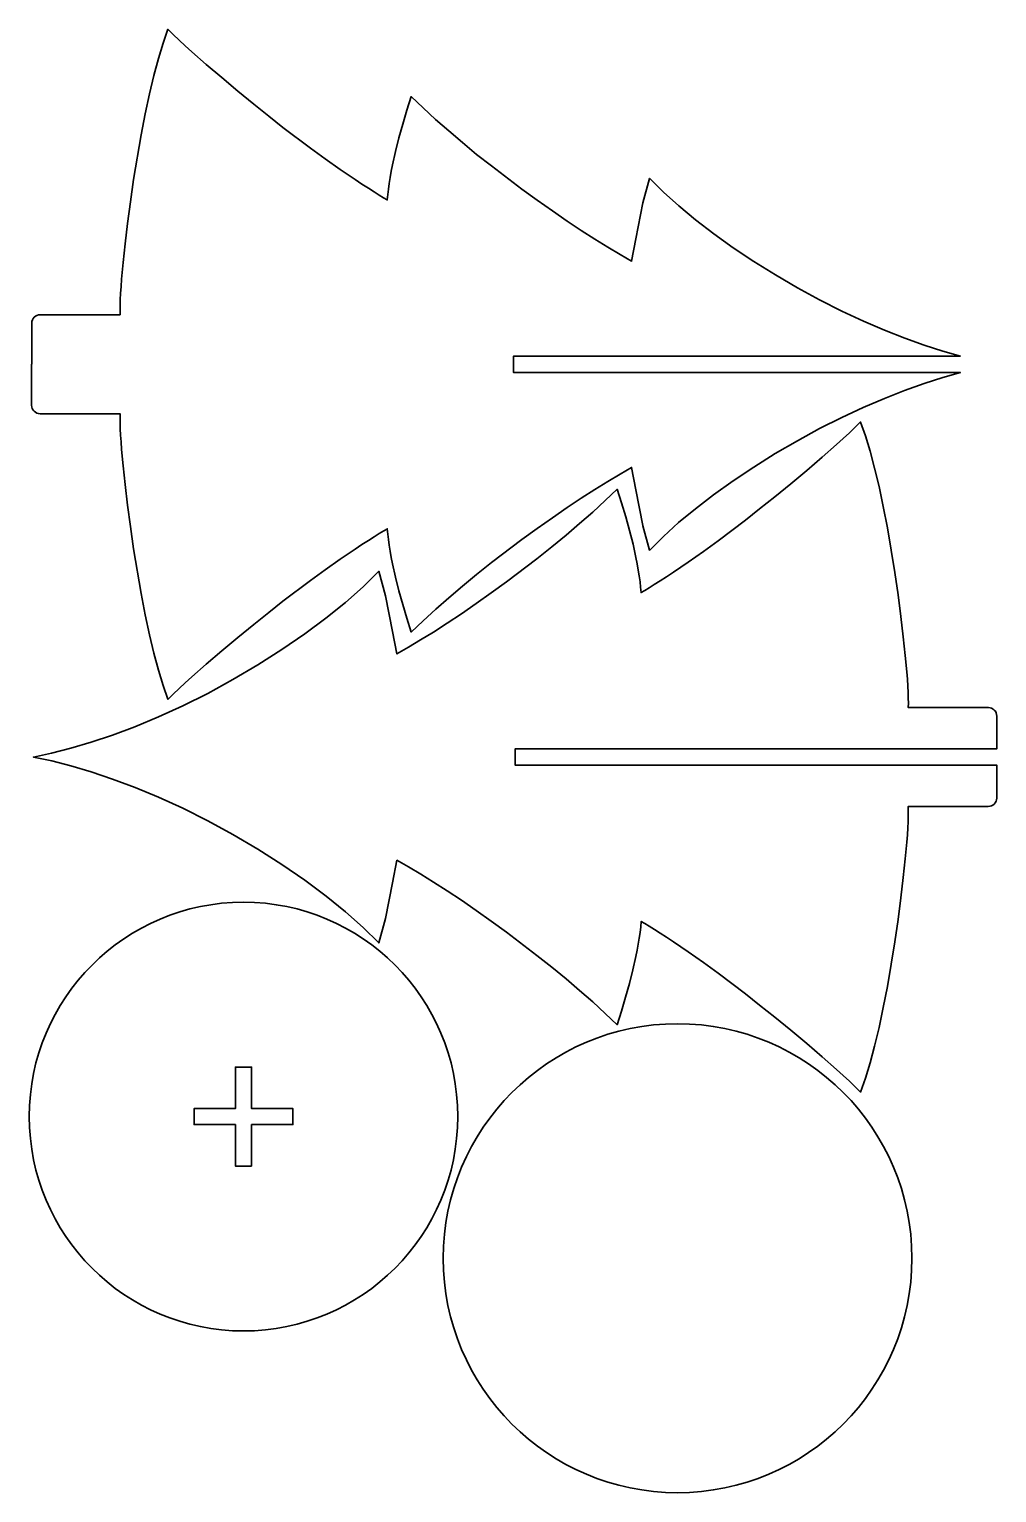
# Model space of a CAD drawing. Header units: inches. Extents: x 0 to 12.1, y 8.1 to 26.3.
import ezdxf

# ---------------------------------------------------------------- set-up
doc = ezdxf.new("R2010")
doc.units = ezdxf.units.IN
doc.header["$MEASUREMENT"] = 0
doc.layers.add('Layer 1', color=7, linetype='Continuous')

# ---------------------------------------------------------------- blocks, each defined once
blk = doc.blocks.new('block 2')
at = {"layer": 'Layer 1', "color": 1, "lineweight": 35, "true_color": 0xff1212}
blk.add_open_spline([(11.61, 22.224), (11.61, 22.224), (11.389, 22.287), (11.389, 22.287), (11.389, 22.287), (11.157, 22.362), (11.157, 22.362), (11.157, 22.362), (10.915, 22.448), (10.915, 22.448), (10.915, 22.448), (10.662, 22.547), (10.662, 22.547), (10.662, 22.547), (10.401, 22.659), (10.401, 22.659), (10.401, 22.659), (10.131, 22.785), (10.131, 22.785), (10.131, 22.785), (9.856, 22.924), (9.856, 22.924), (9.856, 22.924), (9.58, 23.074), (9.58, 23.074), (9.58, 23.074), (9.306, 23.235), (9.306, 23.235), (9.306, 23.235), (9.038, 23.402), (9.038, 23.402), (9.038, 23.402), (8.781, 23.574), (8.781, 23.574), (8.781, 23.574), (8.538, 23.747), (8.538, 23.747), (8.538, 23.747), (8.311, 23.921), (8.311, 23.921), (8.311, 23.921), (8.103, 24.093), (8.103, 24.093), (8.103, 24.093), (7.913, 24.264), (7.913, 24.264), (7.913, 24.264), (7.742, 24.434), (7.742, 24.434), (7.742, 24.434), (7.741, 24.434), (7.741, 24.434), (7.741, 24.434), (7.658, 24.131), (7.658, 24.131), (7.658, 24.131), (7.658, 24.131), (7.658, 24.131), (7.658, 24.131), (7.571, 23.686), (7.571, 23.686), (7.571, 23.686), (7.571, 23.686), (7.571, 23.686), (7.571, 23.686), (7.515, 23.406), (7.515, 23.406), (7.515, 23.406), (7.516, 23.406), (7.516, 23.406), (7.516, 23.406), (7.372, 23.488), (7.372, 23.488), (7.372, 23.488), (7.22, 23.579), (7.22, 23.579), (7.22, 23.579), (7.06, 23.679), (7.06, 23.679), (7.06, 23.679), (6.89, 23.788), (6.89, 23.788), (6.89, 23.788), (6.713, 23.905), (6.713, 23.905), (6.713, 23.905), (6.53, 24.031), (6.53, 24.031), (6.53, 24.031), (6.341, 24.164), (6.341, 24.164), (6.341, 24.164), (6.151, 24.303), (6.151, 24.303), (6.151, 24.303), (5.772, 24.59), (5.772, 24.59), (5.772, 24.59), (5.588, 24.735), (5.588, 24.735), (5.588, 24.735), (5.411, 24.881), (5.411, 24.881), (5.411, 24.881), (5.241, 25.026), (5.241, 25.026), (5.241, 25.026), (5.077, 25.17), (5.077, 25.17), (5.077, 25.17), (4.922, 25.313), (4.922, 25.313), (4.922, 25.313), (4.774, 25.454), (4.774, 25.454), (4.774, 25.454), (4.775, 25.454), (4.775, 25.454), (4.775, 25.454), (4.72, 25.283), (4.72, 25.283), (4.72, 25.283), (4.669, 25.111), (4.669, 25.111), (4.669, 25.111), (4.621, 24.939), (4.621, 24.939), (4.621, 24.939), (4.578, 24.769), (4.578, 24.769), (4.578, 24.769), (4.541, 24.604), (4.541, 24.604), (4.541, 24.604), (4.525, 24.525), (4.525, 24.525), (4.525, 24.525), (4.511, 24.448), (4.511, 24.448), (4.511, 24.448), (4.5, 24.374), (4.5, 24.374), (4.5, 24.374), (4.49, 24.303), (4.49, 24.303), (4.49, 24.303), (4.482, 24.235), (4.482, 24.235), (4.482, 24.235), (4.476, 24.17), (4.476, 24.17), (4.476, 24.17), (4.476, 24.169), (4.476, 24.169), (4.476, 24.169), (4.43, 24.195), (4.43, 24.195), (4.43, 24.195), (4.376, 24.228), (4.376, 24.228), (4.376, 24.228), (4.312, 24.268), (4.312, 24.268), (4.312, 24.268), (4.24, 24.314), (4.24, 24.314), (4.24, 24.314), (4.161, 24.365), (4.161, 24.365), (4.161, 24.365), (4.075, 24.422), (4.075, 24.422), (4.075, 24.422), (3.891, 24.547), (3.891, 24.547), (3.891, 24.547), (3.702, 24.679), (3.702, 24.679), (3.702, 24.679), (3.519, 24.81), (3.519, 24.81), (3.519, 24.81), (3.177, 25.07), (3.177, 25.07), (3.177, 25.07), (3.001, 25.209), (3.001, 25.209), (3.001, 25.209), (2.813, 25.36), (2.813, 25.36), (2.813, 25.36), (2.616, 25.522), (2.616, 25.522), (2.616, 25.522), (2.415, 25.689), (2.415, 25.689), (2.415, 25.689), (2.222, 25.853), (2.222, 25.853), (2.222, 25.853), (2.044, 26.009), (2.044, 26.009), (2.044, 26.009), (1.962, 26.084), (1.962, 26.084), (1.962, 26.084), (1.884, 26.155), (1.884, 26.155), (1.884, 26.155), (1.812, 26.225), (1.812, 26.225), (1.812, 26.225), (1.745, 26.291), (1.745, 26.291), (1.745, 26.291), (1.745, 26.291), (1.745, 26.291), (1.745, 26.291), (1.685, 26.119), (1.685, 26.119), (1.685, 26.119), (1.627, 25.928), (1.627, 25.928), (1.627, 25.928), (1.57, 25.717), (1.57, 25.717), (1.57, 25.717), (1.515, 25.488), (1.515, 25.488), (1.515, 25.488), (1.462, 25.24), (1.462, 25.24), (1.462, 25.24), (1.411, 24.976), (1.411, 24.976), (1.411, 24.976), (1.319, 24.421), (1.319, 24.421), (1.319, 24.421), (1.279, 24.143), (1.279, 24.143), (1.279, 24.143), (1.243, 23.874), (1.243, 23.874), (1.243, 23.874), (1.212, 23.62), (1.212, 23.62), (1.212, 23.62), (1.188, 23.388), (1.188, 23.388), (1.188, 23.388), (1.169, 23.183), (1.169, 23.183), (1.169, 23.183), (1.162, 23.09), (1.162, 23.09), (1.162, 23.09), (1.157, 23.005), (1.157, 23.005), (1.157, 23.005), (1.153, 22.928), (1.153, 22.928), (1.153, 22.928), (1.151, 22.857), (1.151, 22.857), (1.151, 22.857), (1.15, 22.794), (1.15, 22.794), (1.15, 22.794), (1.151, 22.739), (1.151, 22.739), (1.151, 22.739), (1.151, 22.739), (1.151, 22.739), (1.151, 22.739), (0.156, 22.739), (0.156, 22.739), (0.156, 22.739), (0.156, 22.739), (0.156, 22.739), (0.098, 22.739), (0.051, 22.692), (0.051, 22.634), (0.051, 22.634), (0.051, 22.634), (0.051, 22.634), (0.051, 22.634), (0.051, 22.123), (0.051, 22.123), (0.051, 22.123), (0.05, 22.124), (0.05, 22.124), (0.05, 22.124), (0.05, 21.613), (0.05, 21.613), (0.05, 21.613), (0.05, 21.613), (0.05, 21.613), (0.05, 21.555), (0.097, 21.508), (0.155, 21.508), (0.155, 21.508), (0.156, 21.509), (0.156, 21.509), (0.156, 21.509), (1.151, 21.509), (1.151, 21.509), (1.151, 21.509), (1.151, 21.508), (1.151, 21.508), (1.151, 21.508), (1.15, 21.453), (1.15, 21.453), (1.15, 21.453), (1.151, 21.39), (1.151, 21.39), (1.151, 21.39), (1.153, 21.319), (1.153, 21.319), (1.153, 21.319), (1.157, 21.242), (1.157, 21.242), (1.157, 21.242), (1.162, 21.157), (1.162, 21.157), (1.162, 21.157), (1.169, 21.064), (1.169, 21.064), (1.169, 21.064), (1.188, 20.859), (1.188, 20.859), (1.188, 20.859), (1.212, 20.627), (1.212, 20.627), (1.212, 20.627), (1.243, 20.373), (1.243, 20.373), (1.243, 20.373), (1.279, 20.104), (1.279, 20.104), (1.279, 20.104), (1.319, 19.826), (1.319, 19.826), (1.319, 19.826), (1.411, 19.271), (1.411, 19.271), (1.411, 19.271), (1.462, 19.007), (1.462, 19.007), (1.462, 19.007), (1.515, 18.759), (1.515, 18.759), (1.515, 18.759), (1.57, 18.53), (1.57, 18.53), (1.57, 18.53), (1.627, 18.319), (1.627, 18.319), (1.627, 18.319), (1.685, 18.128), (1.685, 18.128), (1.685, 18.128), (1.745, 17.956), (1.745, 17.956), (1.745, 17.956), (1.745, 17.955), (1.745, 17.955), (1.745, 17.955), (1.812, 18.021), (1.812, 18.021), (1.812, 18.021), (1.885, 18.09), (1.885, 18.09), (1.885, 18.09), (1.962, 18.162), (1.962, 18.162), (1.962, 18.162), (2.044, 18.237), (2.044, 18.237), (2.044, 18.237), (2.223, 18.393), (2.223, 18.393), (2.223, 18.393), (2.416, 18.557), (2.416, 18.557), (2.416, 18.557), (2.616, 18.724), (2.616, 18.724), (2.616, 18.724), (2.814, 18.885), (2.814, 18.885), (2.814, 18.885), (3.002, 19.037), (3.002, 19.037), (3.002, 19.037), (3.177, 19.176), (3.177, 19.176), (3.177, 19.176), (3.52, 19.435), (3.52, 19.435), (3.52, 19.435), (3.702, 19.567), (3.702, 19.567), (3.702, 19.567), (3.891, 19.699), (3.891, 19.699), (3.891, 19.699), (4.076, 19.824), (4.076, 19.824), (4.076, 19.824), (4.161, 19.88), (4.161, 19.88), (4.161, 19.88), (4.241, 19.932), (4.241, 19.932), (4.241, 19.932), (4.312, 19.978), (4.312, 19.978), (4.312, 19.978), (4.376, 20.018), (4.376, 20.018), (4.376, 20.018), (4.431, 20.05), (4.431, 20.05), (4.431, 20.05), (4.477, 20.077), (4.477, 20.077), (4.477, 20.077), (4.476, 20.077), (4.476, 20.077), (4.476, 20.077), (4.482, 20.011), (4.482, 20.011), (4.482, 20.011), (4.49, 19.943), (4.49, 19.943), (4.49, 19.943), (4.5, 19.872), (4.5, 19.872), (4.5, 19.872), (4.511, 19.798), (4.511, 19.798), (4.511, 19.798), (4.525, 19.721), (4.525, 19.721), (4.525, 19.721), (4.541, 19.642), (4.541, 19.642), (4.541, 19.642), (4.578, 19.477), (4.578, 19.477), (4.578, 19.477), (4.621, 19.307), (4.621, 19.307), (4.621, 19.307), (4.669, 19.135), (4.669, 19.135), (4.669, 19.135), (4.72, 18.964), (4.72, 18.964), (4.72, 18.964), (4.775, 18.793), (4.775, 18.793), (4.775, 18.793), (4.774, 18.793), (4.774, 18.793), (4.774, 18.793), (4.923, 18.934), (4.923, 18.934), (4.923, 18.934), (5.078, 19.076), (5.078, 19.076), (5.078, 19.076), (5.241, 19.22), (5.241, 19.22), (5.241, 19.22), (5.411, 19.364), (5.411, 19.364), (5.411, 19.364), (5.588, 19.51), (5.588, 19.51), (5.588, 19.51), (5.772, 19.656), (5.772, 19.656), (5.772, 19.656), (6.151, 19.942), (6.151, 19.942), (6.151, 19.942), (6.341, 20.081), (6.341, 20.081), (6.341, 20.081), (6.53, 20.214), (6.53, 20.214), (6.53, 20.214), (6.713, 20.34), (6.713, 20.34), (6.713, 20.34), (6.89, 20.458), (6.89, 20.458), (6.89, 20.458), (7.06, 20.567), (7.06, 20.567), (7.06, 20.567), (7.22, 20.667), (7.22, 20.667), (7.22, 20.667), (7.372, 20.758), (7.372, 20.758), (7.372, 20.758), (7.516, 20.84), (7.516, 20.84), (7.516, 20.84), (7.516, 20.84), (7.516, 20.84), (7.516, 20.84), (7.571, 20.561), (7.571, 20.561), (7.571, 20.561), (7.571, 20.561), (7.571, 20.561), (7.571, 20.561), (7.658, 20.117), (7.658, 20.117), (7.658, 20.117), (7.658, 20.116), (7.658, 20.116), (7.658, 20.116), (7.741, 19.813), (7.741, 19.813), (7.741, 19.813), (7.742, 19.813), (7.742, 19.813), (7.742, 19.813), (7.913, 19.982), (7.913, 19.982), (7.913, 19.982), (8.102, 20.154), (8.102, 20.154), (8.102, 20.154), (8.311, 20.327), (8.311, 20.327), (8.311, 20.327), (8.537, 20.5), (8.537, 20.5), (8.537, 20.5), (8.78, 20.674), (8.78, 20.674), (8.78, 20.674), (9.037, 20.845), (9.037, 20.845), (9.037, 20.845), (9.305, 21.012), (9.305, 21.012), (9.305, 21.012), (9.58, 21.172), (9.58, 21.172), (9.58, 21.172), (9.856, 21.323), (9.856, 21.323), (9.856, 21.323), (10.131, 21.462), (10.131, 21.462), (10.131, 21.462), (10.4, 21.587), (10.4, 21.587), (10.4, 21.587), (10.662, 21.699), (10.662, 21.699), (10.662, 21.699), (10.914, 21.798), (10.914, 21.798), (10.914, 21.798), (11.157, 21.884), (11.157, 21.884), (11.157, 21.884), (11.388, 21.959), (11.388, 21.959), (11.388, 21.959), (11.609, 22.023), (11.609, 22.023), (11.609, 22.023), (11.609, 22.023), (11.609, 22.023), (11.609, 22.023), (6.045, 22.023), (6.045, 22.023), (6.045, 22.023), (6.045, 22.023), (6.045, 22.023), (6.045, 22.023), (6.045, 22.123), (6.045, 22.123), (6.045, 22.123), (6.045, 22.123), (6.045, 22.123), (6.045, 22.123), (6.045, 22.224), (6.045, 22.224), (6.045, 22.224), (6.045, 22.224), (6.045, 22.224), (6.045, 22.224), (11.609, 22.224), (11.609, 22.224), (11.609, 22.224), (11.61, 22.224), (11.61, 22.224)], degree=3, knots=[0, 0, 0, 0, 1, 1, 1, 2, 2, 2, 3, 3, 3, 4, 4, 4, 5, 5, 5, 6, 6, 6, 7, 7, 7, 8, 8, 8, 9, 9, 9, 10, 10, 10, 11, 11, 11, 12, 12, 12, 13, 13, 13, 14, 14, 14, 15, 15, 15, 16, 16, 16, 17, 17, 17, 18, 18, 18, 19, 19, 19, 20, 20, 20, 21, 21, 21, 22, 22, 22, 23, 23, 23, 24, 24, 24, 25, 25, 25, 26, 26, 26, 27, 27, 27, 28, 28, 28, 29, 29, 29, 30, 30, 30, 31, 31, 31, 32, 32, 32, 33, 33, 33, 34, 34, 34, 35, 35, 35, 36, 36, 36, 37, 37, 37, 38, 38, 38, 39, 39, 39, 40, 40, 40, 41, 41, 41, 42, 42, 42, 43, 43, 43, 44, 44, 44, 45, 45, 45, 46, 46, 46, 47, 47, 47, 48, 48, 48, 49, 49, 49, 50, 50, 50, 51, 51, 51, 52, 52, 52, 53, 53, 53, 54, 54, 54, 55, 55, 55, 56, 56, 56, 57, 57, 57, 58, 58, 58, 59, 59, 59, 60, 60, 60, 61, 61, 61, 62, 62, 62, 63, 63, 63, 64, 64, 64, 65, 65, 65, 66, 66, 66, 67, 67, 67, 68, 68, 68, 69, 69, 69, 70, 70, 70, 71, 71, 71, 72, 72, 72, 73, 73, 73, 74, 74, 74, 75, 75, 75, 76, 76, 76, 77, 77, 77, 78, 78, 78, 79, 79, 79, 80, 80, 80, 81, 81, 81, 82, 82, 82, 83, 83, 83, 84, 84, 84, 85, 85, 85, 86, 86, 86, 87, 87, 87, 88, 88, 88, 89, 89, 89, 90, 90, 90, 91, 91, 91, 92, 92, 92, 93, 93, 93, 94, 94, 94, 95, 95, 95, 96, 96, 96, 97, 97, 97, 98, 98, 98, 99, 99, 99, 100, 100, 100, 101, 101, 101, 102, 102, 102, 103, 103, 103, 104, 104, 104, 105, 105, 105, 106, 106, 106, 107, 107, 107, 108, 108, 108, 109, 109, 109, 110, 110, 110, 111, 111, 111, 112, 112, 112, 113, 113, 113, 114, 114, 114, 115, 115, 115, 116, 116, 116, 117, 117, 117, 118, 118, 118, 119, 119, 119, 120, 120, 120, 121, 121, 121, 122, 122, 122, 123, 123, 123, 124, 124, 124, 125, 125, 125, 126, 126, 126, 127, 127, 127, 128, 128, 128, 129, 129, 129, 130, 130, 130, 131, 131, 131, 132, 132, 132, 133, 133, 133, 134, 134, 134, 135, 135, 135, 136, 136, 136, 137, 137, 137, 138, 138, 138, 139, 139, 139, 140, 140, 140, 141, 141, 141, 142, 142, 142, 143, 143, 143, 144, 144, 144, 145, 145, 145, 146, 146, 146, 147, 147, 147, 148, 148, 148, 149, 149, 149, 150, 150, 150, 151, 151, 151, 152, 152, 152, 153, 153, 153, 154, 154, 154, 155, 155, 155, 156, 156, 156, 157, 157, 157, 158, 158, 158, 159, 159, 159, 160, 160, 160, 161, 161, 161, 162, 162, 162, 163, 163, 163, 164, 164, 164, 165, 165, 165, 166, 166, 166, 167, 167, 167, 168, 168, 168, 169, 169, 169, 170, 170, 170, 171, 171, 171, 172, 172, 172, 173, 173, 173, 174, 174, 174, 175, 175, 175, 176, 176, 176, 177, 177, 177, 178, 178, 178, 179, 179, 179, 180, 180, 180, 181, 181, 181, 182, 182, 182, 183, 183, 183, 184, 184, 184, 185, 185, 185, 186, 186, 186, 187, 187, 187, 188, 188, 188, 189, 189, 189, 190, 190, 190, 191, 191, 191, 192, 192, 192, 193, 193, 193, 194, 194, 194, 195, 195, 195, 196, 196, 196, 197, 197, 197, 198, 198, 198, 199, 199, 199, 200, 200, 200, 201, 201, 201, 202, 202, 202, 202], dxfattribs=at)
blk = doc.blocks.new('block 3')
at = {"layer": 'Layer 1', "color": 1, "lineweight": 35, "true_color": 0xff1212}
blk.add_open_spline([(12.06, 16.728), (12.06, 16.67), (12.013, 16.623), (11.955, 16.623), (11.955, 16.623), (11.955, 16.623), (11.955, 16.623), (11.955, 16.623), (10.959, 16.623), (10.959, 16.623), (10.959, 16.623), (10.96, 16.622), (10.96, 16.622), (10.96, 16.622), (10.96, 16.567), (10.96, 16.567), (10.96, 16.567), (10.96, 16.504), (10.96, 16.504), (10.96, 16.504), (10.957, 16.433), (10.957, 16.433), (10.957, 16.433), (10.954, 16.356), (10.954, 16.356), (10.954, 16.356), (10.948, 16.271), (10.948, 16.271), (10.948, 16.271), (10.941, 16.179), (10.941, 16.179), (10.941, 16.179), (10.923, 15.973), (10.923, 15.973), (10.923, 15.973), (10.898, 15.741), (10.898, 15.741), (10.898, 15.741), (10.868, 15.488), (10.868, 15.488), (10.868, 15.488), (10.832, 15.217), (10.832, 15.217), (10.832, 15.217), (10.792, 14.94), (10.792, 14.94), (10.792, 14.94), (10.699, 14.385), (10.699, 14.385), (10.699, 14.385), (10.649, 14.121), (10.649, 14.121), (10.649, 14.121), (10.596, 13.873), (10.596, 13.873), (10.596, 13.873), (10.541, 13.643), (10.541, 13.643), (10.541, 13.643), (10.484, 13.433), (10.484, 13.433), (10.484, 13.433), (10.426, 13.242), (10.426, 13.242), (10.426, 13.242), (10.366, 13.07), (10.366, 13.07), (10.366, 13.07), (10.367, 13.071), (10.367, 13.071), (10.367, 13.071), (10.3, 13.137), (10.3, 13.137), (10.3, 13.137), (10.227, 13.206), (10.227, 13.206), (10.227, 13.206), (10.15, 13.278), (10.15, 13.278), (10.15, 13.278), (10.068, 13.352), (10.068, 13.352), (10.068, 13.352), (9.889, 13.509), (9.889, 13.509), (9.889, 13.509), (9.696, 13.673), (9.696, 13.673), (9.696, 13.673), (9.496, 13.84), (9.496, 13.84), (9.496, 13.84), (9.298, 14.001), (9.298, 14.001), (9.298, 14.001), (9.11, 14.153), (9.11, 14.153), (9.11, 14.153), (8.935, 14.291), (8.935, 14.291), (8.935, 14.291), (8.592, 14.551), (8.592, 14.551), (8.592, 14.551), (8.41, 14.682), (8.41, 14.682), (8.41, 14.682), (8.221, 14.814), (8.221, 14.814), (8.221, 14.814), (8.036, 14.939), (8.036, 14.939), (8.036, 14.939), (7.951, 14.996), (7.951, 14.996), (7.951, 14.996), (7.871, 15.048), (7.871, 15.048), (7.871, 15.048), (7.8, 15.094), (7.8, 15.094), (7.8, 15.094), (7.736, 15.133), (7.736, 15.133), (7.736, 15.133), (7.681, 15.166), (7.681, 15.166), (7.681, 15.166), (7.636, 15.193), (7.636, 15.193), (7.636, 15.193), (7.635, 15.191), (7.635, 15.191), (7.635, 15.191), (7.63, 15.125), (7.63, 15.125), (7.63, 15.125), (7.622, 15.057), (7.622, 15.057), (7.622, 15.057), (7.611, 14.986), (7.611, 14.986), (7.611, 14.986), (7.6, 14.912), (7.6, 14.912), (7.6, 14.912), (7.586, 14.835), (7.586, 14.835), (7.586, 14.835), (7.57, 14.756), (7.57, 14.756), (7.57, 14.756), (7.533, 14.591), (7.533, 14.591), (7.533, 14.591), (7.49, 14.421), (7.49, 14.421), (7.49, 14.421), (7.442, 14.249), (7.442, 14.249), (7.442, 14.249), (7.391, 14.078), (7.391, 14.078), (7.391, 14.078), (7.336, 13.907), (7.336, 13.907), (7.336, 13.907), (7.336, 13.907), (7.336, 13.907), (7.336, 13.907), (7.189, 14.048), (7.189, 14.048), (7.189, 14.048), (7.033, 14.191), (7.033, 14.191), (7.033, 14.191), (6.87, 14.335), (6.87, 14.335), (6.87, 14.335), (6.7, 14.48), (6.7, 14.48), (6.7, 14.48), (6.523, 14.626), (6.523, 14.626), (6.523, 14.626), (6.339, 14.771), (6.339, 14.771), (6.339, 14.771), (5.961, 15.058), (5.961, 15.058), (5.961, 15.058), (5.77, 15.197), (5.77, 15.197), (5.77, 15.197), (5.581, 15.33), (5.581, 15.33), (5.581, 15.33), (5.398, 15.456), (5.398, 15.456), (5.398, 15.456), (5.221, 15.573), (5.221, 15.573), (5.221, 15.573), (5.052, 15.682), (5.052, 15.682), (5.052, 15.682), (4.892, 15.782), (4.892, 15.782), (4.892, 15.782), (4.74, 15.873), (4.74, 15.873), (4.74, 15.873), (4.596, 15.955), (4.596, 15.955), (4.596, 15.955), (4.596, 15.955), (4.596, 15.955), (4.596, 15.955), (4.54, 15.675), (4.54, 15.675), (4.54, 15.675), (4.541, 15.675), (4.541, 15.675), (4.541, 15.675), (4.453, 15.231), (4.453, 15.231), (4.453, 15.231), (4.453, 15.23), (4.453, 15.23), (4.453, 15.23), (4.37, 14.927), (4.37, 14.927), (4.37, 14.927), (4.37, 14.926), (4.37, 14.926), (4.37, 14.926), (4.175, 15.118), (4.175, 15.118), (4.175, 15.118), (3.956, 15.312), (3.956, 15.312), (3.956, 15.312), (3.714, 15.508), (3.714, 15.508), (3.714, 15.508), (3.449, 15.705), (3.449, 15.705), (3.449, 15.705), (3.164, 15.9), (3.164, 15.9), (3.164, 15.9), (2.864, 16.091), (2.864, 16.091), (2.864, 16.091), (2.554, 16.274), (2.554, 16.274), (2.554, 16.274), (2.241, 16.444), (2.241, 16.444), (2.241, 16.444), (1.931, 16.6), (1.931, 16.6), (1.931, 16.6), (1.628, 16.739), (1.628, 16.739), (1.628, 16.739), (1.337, 16.86), (1.337, 16.86), (1.337, 16.86), (1.057, 16.964), (1.057, 16.964), (1.057, 16.964), (0.791, 17.053), (0.791, 17.053), (0.791, 17.053), (0.538, 17.128), (0.538, 17.128), (0.538, 17.128), (0.299, 17.189), (0.299, 17.189), (0.299, 17.189), (0.072, 17.238), (0.072, 17.238), (0.072, 17.238), (0.072, 17.237), (0.072, 17.237), (0.072, 17.237), (0.298, 17.285), (0.298, 17.285), (0.298, 17.285), (0.537, 17.347), (0.537, 17.347), (0.537, 17.347), (0.79, 17.421), (0.79, 17.421), (0.79, 17.421), (1.056, 17.51), (1.056, 17.51), (1.056, 17.51), (1.336, 17.615), (1.336, 17.615), (1.336, 17.615), (1.628, 17.736), (1.628, 17.736), (1.628, 17.736), (1.931, 17.875), (1.931, 17.875), (1.931, 17.875), (2.241, 18.03), (2.241, 18.03), (2.241, 18.03), (2.554, 18.201), (2.554, 18.201), (2.554, 18.201), (2.864, 18.384), (2.864, 18.384), (2.864, 18.384), (3.164, 18.575), (3.164, 18.575), (3.164, 18.575), (3.449, 18.77), (3.449, 18.77), (3.449, 18.77), (3.713, 18.967), (3.713, 18.967), (3.713, 18.967), (3.956, 19.162), (3.956, 19.162), (3.956, 19.162), (4.175, 19.357), (4.175, 19.357), (4.175, 19.357), (4.37, 19.548), (4.37, 19.548), (4.37, 19.548), (4.37, 19.548), (4.37, 19.548), (4.37, 19.548), (4.453, 19.245), (4.453, 19.245), (4.453, 19.245), (4.453, 19.245), (4.453, 19.245), (4.453, 19.245), (4.541, 18.8), (4.541, 18.8), (4.541, 18.8), (4.54, 18.8), (4.54, 18.8), (4.54, 18.8), (4.596, 18.521), (4.596, 18.521), (4.596, 18.521), (4.596, 18.521), (4.596, 18.521), (4.596, 18.521), (4.739, 18.604), (4.739, 18.604), (4.739, 18.604), (4.891, 18.695), (4.891, 18.695), (4.891, 18.695), (5.052, 18.793), (5.052, 18.793), (5.052, 18.793), (5.221, 18.902), (5.221, 18.902), (5.221, 18.902), (5.398, 19.02), (5.398, 19.02), (5.398, 19.02), (5.582, 19.146), (5.582, 19.146), (5.582, 19.146), (5.77, 19.28), (5.77, 19.28), (5.77, 19.28), (5.961, 19.418), (5.961, 19.418), (5.961, 19.418), (6.339, 19.705), (6.339, 19.705), (6.339, 19.705), (6.523, 19.851), (6.523, 19.851), (6.523, 19.851), (6.7, 19.997), (6.7, 19.997), (6.7, 19.997), (6.87, 20.141), (6.87, 20.141), (6.87, 20.141), (7.033, 20.285), (7.033, 20.285), (7.033, 20.285), (7.188, 20.427), (7.188, 20.427), (7.188, 20.427), (7.336, 20.569), (7.336, 20.569), (7.336, 20.569), (7.336, 20.569), (7.336, 20.569), (7.336, 20.569), (7.391, 20.398), (7.391, 20.398), (7.391, 20.398), (7.443, 20.226), (7.443, 20.226), (7.443, 20.226), (7.491, 20.054), (7.491, 20.054), (7.491, 20.054), (7.534, 19.884), (7.534, 19.884), (7.534, 19.884), (7.57, 19.72), (7.57, 19.72), (7.57, 19.72), (7.586, 19.64), (7.586, 19.64), (7.586, 19.64), (7.6, 19.564), (7.6, 19.564), (7.6, 19.564), (7.612, 19.49), (7.612, 19.49), (7.612, 19.49), (7.622, 19.418), (7.622, 19.418), (7.622, 19.418), (7.629, 19.349), (7.629, 19.349), (7.629, 19.349), (7.635, 19.284), (7.635, 19.284), (7.635, 19.284), (7.635, 19.284), (7.635, 19.284), (7.635, 19.284), (7.681, 19.311), (7.681, 19.311), (7.681, 19.311), (7.736, 19.344), (7.736, 19.344), (7.736, 19.344), (7.799, 19.383), (7.799, 19.383), (7.799, 19.383), (7.871, 19.429), (7.871, 19.429), (7.871, 19.429), (7.95, 19.481), (7.95, 19.481), (7.95, 19.481), (8.036, 19.538), (8.036, 19.538), (8.036, 19.538), (8.22, 19.663), (8.22, 19.663), (8.22, 19.663), (8.41, 19.795), (8.41, 19.795), (8.41, 19.795), (8.592, 19.926), (8.592, 19.926), (8.592, 19.926), (8.934, 20.185), (8.934, 20.185), (8.934, 20.185), (9.11, 20.324), (9.11, 20.324), (9.11, 20.324), (9.298, 20.476), (9.298, 20.476), (9.298, 20.476), (9.496, 20.637), (9.496, 20.637), (9.496, 20.637), (9.696, 20.804), (9.696, 20.804), (9.696, 20.804), (9.889, 20.968), (9.889, 20.968), (9.889, 20.968), (10.067, 21.125), (10.067, 21.125), (10.067, 21.125), (10.149, 21.199), (10.149, 21.199), (10.149, 21.199), (10.227, 21.271), (10.227, 21.271), (10.227, 21.271), (10.299, 21.34), (10.299, 21.34), (10.299, 21.34), (10.366, 21.406), (10.366, 21.406), (10.366, 21.406), (10.366, 21.405), (10.366, 21.405), (10.366, 21.405), (10.426, 21.233), (10.426, 21.233), (10.426, 21.233), (10.484, 21.042), (10.484, 21.042), (10.484, 21.042), (10.541, 20.831), (10.541, 20.831), (10.541, 20.831), (10.596, 20.602), (10.596, 20.602), (10.596, 20.602), (10.649, 20.354), (10.649, 20.354), (10.649, 20.354), (10.699, 20.09), (10.699, 20.09), (10.699, 20.09), (10.792, 19.535), (10.792, 19.535), (10.792, 19.535), (10.832, 19.257), (10.832, 19.257), (10.832, 19.257), (10.868, 18.988), (10.868, 18.988), (10.868, 18.988), (10.898, 18.734), (10.898, 18.734), (10.898, 18.734), (10.923, 18.503), (10.923, 18.503), (10.923, 18.503), (10.941, 18.297), (10.941, 18.297), (10.941, 18.297), (10.948, 18.205), (10.948, 18.205), (10.948, 18.205), (10.954, 18.12), (10.954, 18.12), (10.954, 18.12), (10.957, 18.042), (10.957, 18.042), (10.957, 18.042), (10.96, 17.972), (10.96, 17.972), (10.96, 17.972), (10.961, 17.909), (10.961, 17.909), (10.961, 17.909), (10.96, 17.853), (10.96, 17.853), (10.96, 17.853), (10.959, 17.853), (10.959, 17.853), (10.959, 17.853), (11.955, 17.853), (11.955, 17.853), (11.955, 17.853), (11.956, 17.853), (11.956, 17.853), (12.014, 17.853), (12.061, 17.806), (12.061, 17.748), (12.061, 17.748), (12.06, 17.748), (12.06, 17.748), (12.06, 17.748), (12.06, 17.338), (12.06, 17.338), (12.06, 17.338), (12.061, 17.339), (12.061, 17.339), (12.061, 17.339), (11.613, 17.339), (11.613, 17.339), (11.613, 17.339), (11.614, 17.339), (11.614, 17.339), (11.614, 17.339), (6.066, 17.339), (6.066, 17.339), (6.066, 17.339), (6.066, 17.339), (6.066, 17.339), (6.066, 17.339), (6.066, 17.238), (6.066, 17.238), (6.066, 17.238), (6.066, 17.238), (6.066, 17.238), (6.066, 17.238), (6.066, 17.137), (6.066, 17.137), (6.066, 17.137), (6.066, 17.137), (6.066, 17.137), (6.066, 17.137), (11.614, 17.137), (11.614, 17.137), (11.614, 17.137), (11.614, 17.137), (11.614, 17.137), (11.614, 17.137), (12.061, 17.137), (12.061, 17.137), (12.061, 17.137), (12.061, 17.137), (12.061, 17.137), (12.061, 17.137), (12.061, 16.728), (12.061, 16.728), (12.061, 16.728), (12.06, 16.728), (12.06, 16.728)], degree=3, knots=[0, 0, 0, 0, 1, 1, 1, 2, 2, 2, 3, 3, 3, 4, 4, 4, 5, 5, 5, 6, 6, 6, 7, 7, 7, 8, 8, 8, 9, 9, 9, 10, 10, 10, 11, 11, 11, 12, 12, 12, 13, 13, 13, 14, 14, 14, 15, 15, 15, 16, 16, 16, 17, 17, 17, 18, 18, 18, 19, 19, 19, 20, 20, 20, 21, 21, 21, 22, 22, 22, 23, 23, 23, 24, 24, 24, 25, 25, 25, 26, 26, 26, 27, 27, 27, 28, 28, 28, 29, 29, 29, 30, 30, 30, 31, 31, 31, 32, 32, 32, 33, 33, 33, 34, 34, 34, 35, 35, 35, 36, 36, 36, 37, 37, 37, 38, 38, 38, 39, 39, 39, 40, 40, 40, 41, 41, 41, 42, 42, 42, 43, 43, 43, 44, 44, 44, 45, 45, 45, 46, 46, 46, 47, 47, 47, 48, 48, 48, 49, 49, 49, 50, 50, 50, 51, 51, 51, 52, 52, 52, 53, 53, 53, 54, 54, 54, 55, 55, 55, 56, 56, 56, 57, 57, 57, 58, 58, 58, 59, 59, 59, 60, 60, 60, 61, 61, 61, 62, 62, 62, 63, 63, 63, 64, 64, 64, 65, 65, 65, 66, 66, 66, 67, 67, 67, 68, 68, 68, 69, 69, 69, 70, 70, 70, 71, 71, 71, 72, 72, 72, 73, 73, 73, 74, 74, 74, 75, 75, 75, 76, 76, 76, 77, 77, 77, 78, 78, 78, 79, 79, 79, 80, 80, 80, 81, 81, 81, 82, 82, 82, 83, 83, 83, 84, 84, 84, 85, 85, 85, 86, 86, 86, 87, 87, 87, 88, 88, 88, 89, 89, 89, 90, 90, 90, 91, 91, 91, 92, 92, 92, 93, 93, 93, 94, 94, 94, 95, 95, 95, 96, 96, 96, 97, 97, 97, 98, 98, 98, 99, 99, 99, 100, 100, 100, 101, 101, 101, 102, 102, 102, 103, 103, 103, 104, 104, 104, 105, 105, 105, 106, 106, 106, 107, 107, 107, 108, 108, 108, 109, 109, 109, 110, 110, 110, 111, 111, 111, 112, 112, 112, 113, 113, 113, 114, 114, 114, 115, 115, 115, 116, 116, 116, 117, 117, 117, 118, 118, 118, 119, 119, 119, 120, 120, 120, 121, 121, 121, 122, 122, 122, 123, 123, 123, 124, 124, 124, 125, 125, 125, 126, 126, 126, 127, 127, 127, 128, 128, 128, 129, 129, 129, 130, 130, 130, 131, 131, 131, 132, 132, 132, 133, 133, 133, 134, 134, 134, 135, 135, 135, 136, 136, 136, 137, 137, 137, 138, 138, 138, 139, 139, 139, 140, 140, 140, 141, 141, 141, 142, 142, 142, 143, 143, 143, 144, 144, 144, 145, 145, 145, 146, 146, 146, 147, 147, 147, 148, 148, 148, 149, 149, 149, 150, 150, 150, 151, 151, 151, 152, 152, 152, 153, 153, 153, 154, 154, 154, 155, 155, 155, 156, 156, 156, 157, 157, 157, 158, 158, 158, 159, 159, 159, 160, 160, 160, 161, 161, 161, 162, 162, 162, 163, 163, 163, 164, 164, 164, 165, 165, 165, 166, 166, 166, 167, 167, 167, 168, 168, 168, 169, 169, 169, 170, 170, 170, 171, 171, 171, 172, 172, 172, 173, 173, 173, 174, 174, 174, 175, 175, 175, 176, 176, 176, 177, 177, 177, 178, 178, 178, 179, 179, 179, 180, 180, 180, 181, 181, 181, 182, 182, 182, 183, 183, 183, 184, 184, 184, 185, 185, 185, 186, 186, 186, 187, 187, 187, 188, 188, 188, 189, 189, 189, 190, 190, 190, 191, 191, 191, 192, 192, 192, 193, 193, 193, 194, 194, 194, 195, 195, 195, 196, 196, 196, 197, 197, 197, 198, 198, 198, 199, 199, 199, 200, 200, 200, 201, 201, 201, 202, 202, 202, 203, 203, 203, 204, 204, 204, 205, 205, 205, 206, 206, 206, 206], dxfattribs=at)
blk = doc.blocks.new('block 4')
at = {"layer": 'Layer 1', "color": 1, "lineweight": 35, "true_color": 0xff1212}
blk.add_lwpolyline([(2.787, 12.15), (2.687, 12.15), (2.586, 12.15), (2.586, 12.665), (2.072, 12.665), (2.072, 12.766), (2.072, 12.866), (2.586, 12.866), (2.586, 13.381), (2.687, 13.381), (2.787, 13.381), (2.787, 12.866), (3.302, 12.866), (3.302, 12.766), (3.302, 12.665), (2.787, 12.665), (2.787, 12.15)], dxfattribs=at)
blk.add_open_spline([(0.02, 12.766), (0.02, 14.238), (1.214, 15.432), (2.687, 15.432), (4.159, 15.432), (5.353, 14.238), (5.353, 12.766), (5.353, 11.293), (4.159, 10.099), (2.687, 10.099), (1.214, 10.099), (0.02, 11.293), (0.02, 12.766)], degree=3, knots=[0, 0, 0, 0, 1, 1, 1, 2, 2, 2, 3, 3, 3, 4, 4, 4, 4], dxfattribs=at)
blk = doc.blocks.new('block 5')
at = {"layer": 'Layer 1', "color": 1, "lineweight": 35, "true_color": 0xff1212}
blk.add_open_spline([(11.005, 11.003), (11.005, 9.393), (9.698, 8.087), (8.088, 8.087), (6.478, 8.087), (5.172, 9.393), (5.172, 11.003), (5.172, 12.613), (6.478, 13.92), (8.088, 13.92), (9.698, 13.92), (11.005, 12.613), (11.005, 11.003)], degree=3, knots=[0, 0, 0, 0, 1, 1, 1, 2, 2, 2, 3, 3, 3, 4, 4, 4, 4], dxfattribs=at)

msp = doc.modelspace()

# ---------------------------------------------------------------- block references
at = {"layer": 'Layer 1'}
for name in ['block 2', 'block 3', 'block 4', 'block 5']:
    msp.add_blockref(name, (0, 0), dxfattribs=at)

doc.saveas('drawing.dxf')
